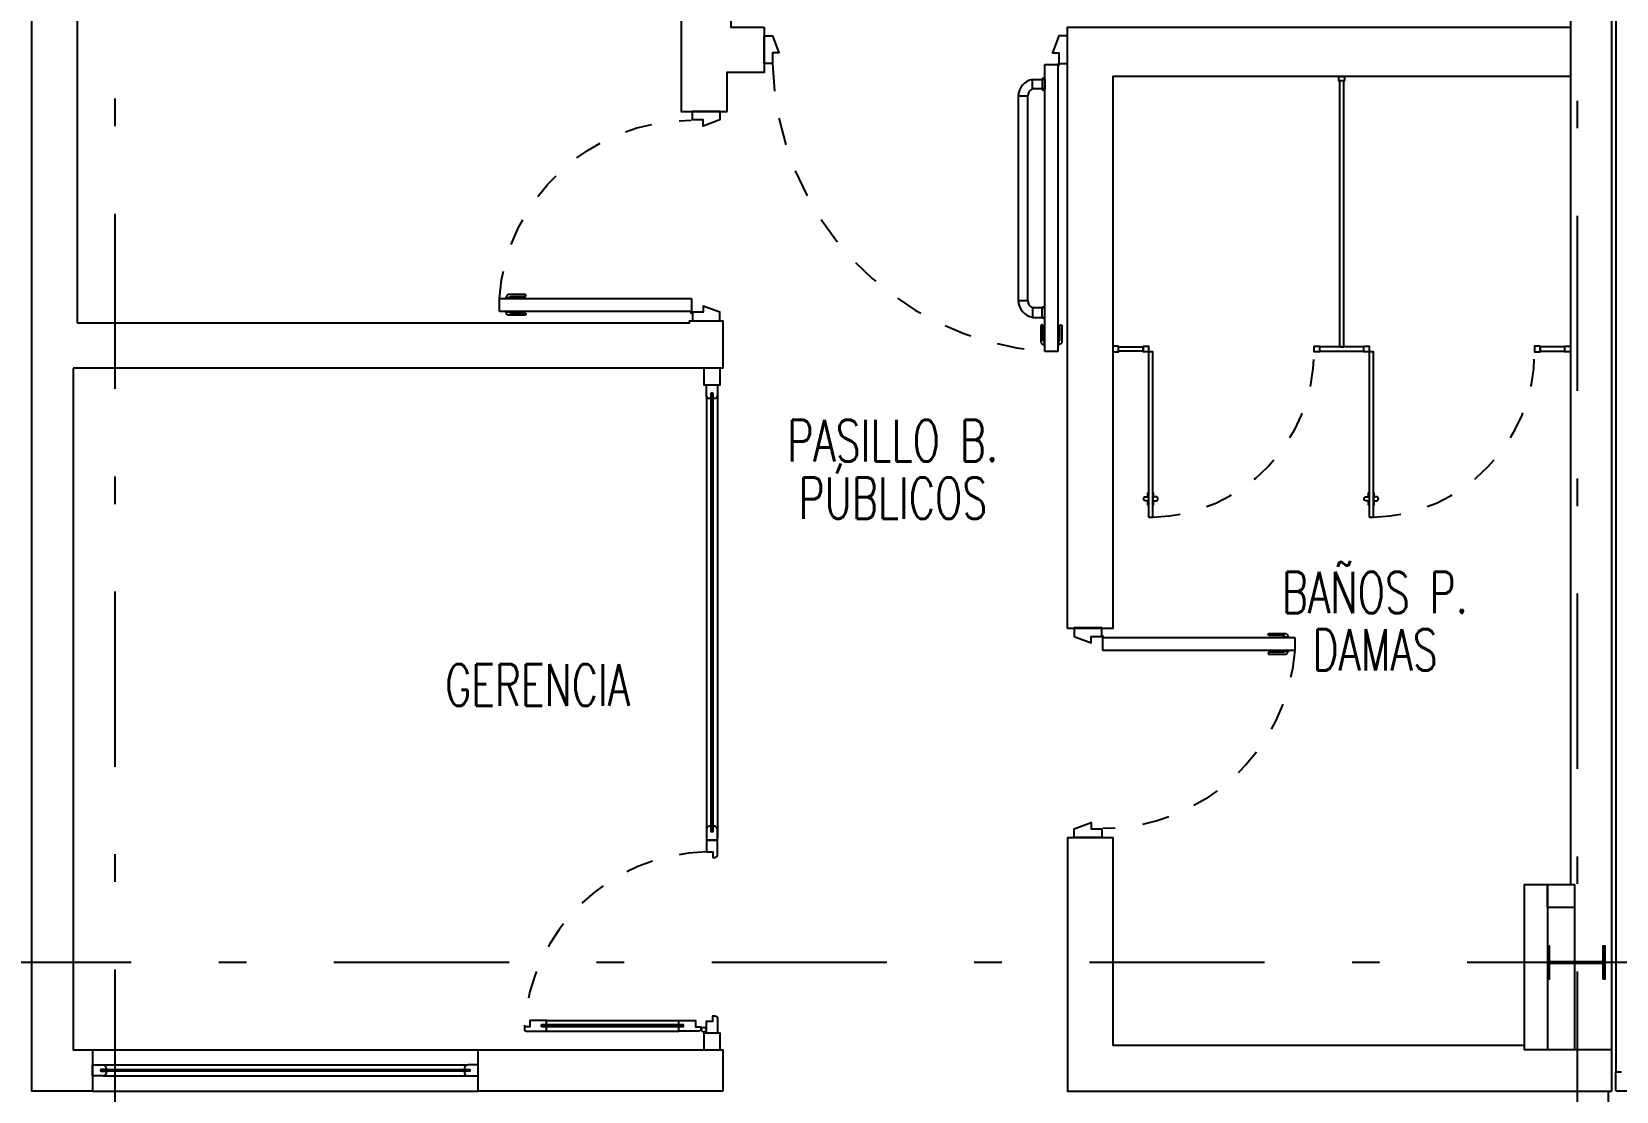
# Model space of a CAD drawing. Header units: millimetres. Extents: x -579 to 213, y -67 to 509.
# Drawn here: x -5.61 to 0.14, y 24.03 to 27.88 of the extents above; entities that cross this region are included whole.
import ezdxf
from ezdxf.enums import TextEntityAlignment as Align
from ezdxf.xclip import XClip

# ---------------------------------------------------------------- set-up
doc = ezdxf.new("R2010")
doc.units = ezdxf.units.MM
doc.header["$LTSCALE"] = 0.1
doc.linetypes.add('X REF - ANELO INST bind$0$X REF - ANELO$0$DASHDOT2', pattern=[12.7, 6.35, -3.175, 0, -3.175])
doc.linetypes.add('X REF - ANELO INST bind$0$X REF - ANELO$0$DASHED2', pattern=[0.375, 0.25, -0.125])
for name, color, linetype in [('X REF - ANELO INST bind$0$X REF - ANELO$0$A-LADRILLO HUECO 12', 7, 'Continuous'), ('X REF - ANELO INST bind$0$X REF - ANELO$0$A-TABIQUE FENOLICO 20mm', 7, 'Continuous'), ('X REF - ANELO INST bind$0$X REF - ANELO$0$A-TABIQUE PRY', 7, 'Continuous'), ('X REF - ANELO INST bind$0$X REF - ANELO$0$A-VISTAS', 8, 'Continuous'), ('X REF - ANELO INST bind$0$X REF - ANELO$0$C-ALUMINIO', 8, 'Continuous'), ('X REF - ANELO INST bind$0$X REF - ANELO$0$C-MADERA', 8, 'Continuous'), ('X REF - ANELO INST bind$0$X REF - ANELO$0$MET-COLUMNA METALICA', 7, 'Continuous'), ('X REF - ANELO INST bind$0$X REF - ANELO$0$MET-CORREAS DE CV', 7, 'Continuous'), ('X REF - ANELO INST bind$0$X REF - ANELO$0$MET-EJE CABRIADAS', 8, 'X REF - ANELO INST bind$0$X REF - ANELO$0$DASHDOT2'), ('X REF - ANELO INST bind$0$X REF - ANELO$0$R-NOMBRE LOCAL', 7, 'Continuous')]:
    doc.layers.add(name, color=color, linetype=linetype)
doc.styles.add('X REF - ANELO INST bind$0$X REF - ANELO$0$VAUX', font='romans.shx', dxfattribs={"width": 0.85})

# ---------------------------------------------------------------- blocks, each defined once
blk = doc.blocks.new('X REF - ANELO INST bind$0$X REF - ANELO$0$COL MET 20')
at = {"layer": 'X REF - ANELO INST bind$0$X REF - ANELO$0$MET-COLUMNA METALICA'}
blk.add_hatch(color=256, dxfattribs=at).paths.add_polyline_path([(-0.0971, -0.0036, -0.414214), (-0.0935, 0), (0.0935, 0, -0.414214), (0.0971, -0.0036), (0.0971, -0.0568), (0.1045, -0.0568), (0.1045, 0.0615), (0.0971, 0.0615), (0.0971, 0.0083, -0.414214), (0.0935, 0.0047), (-0.0935, 0.0047, -0.414214), (-0.0971, 0.0083), (-0.0971, 0.0615), (-0.1045, 0.0615), (-0.1045, -0.0568), (-0.0971, -0.0568)])
blk.add_lwpolyline([(-0.0971, -0.0568), (-0.1045, -0.0568), (-0.1045, 0.0615), (-0.0971, 0.0615), (-0.0971, 0.0083, 0.414214), (-0.0935, 0.0047), (0.0935, 0.0047, 0.414214), (0.0971, 0.0083), (0.0971, 0.0615), (0.1045, 0.0615), (0.1045, -0.0568), (0.0971, -0.0568), (0.0971, -0.0036, 0.414214), (0.0935, 0), (-0.0935, 0, 0.414214), (-0.0971, -0.0036)], format="xyb", close=True, dxfattribs=at)
blk = doc.blocks.new('X REF - ANELO INST bind$0$X REF - ANELO$0$N Local')
at = {"layer": 'X REF - ANELO INST bind$0$X REF - ANELO$0$R-NOMBRE LOCAL', "lineweight": 0, "style": 'X REF - ANELO INST bind$0$X REF - ANELO$0$VAUX', "width": 0.85}
for p in [(6337.5718, -934.4549), (6337.5718, -934.7149)]:
    blk.add_attdef('NOMBRE', text='', height=0.1823, dxfattribs=at).set_placement(p, align=Align.CENTER)
blk = doc.blocks.new('X REF - ANELO INST bind$0$X REF - ANELO$0$PA 0.70')
at = {"layer": 'X REF - ANELO INST bind$0$X REF - ANELO$0$C-ALUMINIO', "color": 8}
for p, q in [((-3.7398, 24.28), (-3.2598, 24.28)), ((-3.7398, 24.242), (-3.2598, 24.242))]:
    blk.add_line(p, q, dxfattribs=at)
at = {"layer": 'X REF - ANELO INST bind$0$X REF - ANELO$0$C-ALUMINIO'}
for points in [[(-3.1593, 24.9344), (-3.1593, 24.8913, 0.502809), (-3.1593, 24.8913), (-3.1593, 24.8913), (-3.1593, 24.8913), (-3.1363, 24.8913), (-3.1363, 24.8717), (-3.1297, 24.8717, 0.418366), (-3.1193, 24.8821), (-3.1193, 24.9344), (-3.1593, 24.9344)], [(-3.7998, 24.257), (-3.8198, 24.257), (-3.8198, 24.2498, 0.387306), (-3.8127, 24.242), (-3.7398, 24.242), (-3.7398, 24.258), (-3.7573, 24.258), (-3.7573, 24.264), (-3.7398, 24.264), (-3.7398, 24.28), (-3.7998, 24.28), (-3.7998, 24.257), (-3.8198, 24.257)], [(-3.1998, 24.257), (-3.1798, 24.257), (-3.1798, 24.2498, -0.387306), (-3.1869, 24.242), (-3.2598, 24.242), (-3.2598, 24.258), (-3.2423, 24.258), (-3.2423, 24.264), (-3.2598, 24.264), (-3.2598, 24.28), (-3.1998, 24.28), (-3.1998, 24.257), (-3.1798, 24.257)], [(-3.1593, 24.2344), (-3.1593, 24.2775, -0.502809), (-3.1593, 24.2775), (-3.1593, 24.2775), (-3.1593, 24.2775), (-3.1363, 24.2775), (-3.1363, 24.2972), (-3.1297, 24.2972, -0.418366), (-3.1193, 24.2867), (-3.1193, 24.2344), (-3.1593, 24.2344)]]:
    blk.add_lwpolyline(points, format="xyb", dxfattribs=at)
blk.add_lwpolyline([(-3.7573, 24.264), (-3.7573, 24.258), (-3.2423, 24.258), (-3.2423, 24.264)], close=True, dxfattribs=at)
blk.add_circle((-3.1693, 24.247, 0.0003), 0.00857, dxfattribs=at)
at = {"layer": 'X REF - ANELO INST bind$0$X REF - ANELO$0$C-ALUMINIO', "color": 8, "linetype": 'X REF - ANELO INST bind$0$X REF - ANELO$0$DASHED2'}
blk.add_arc((-3.1453, 24.2157, -0.0003), 0.6758, 91.18844, 176.49978, dxfattribs=at)
blk = doc.blocks.new('X REF - ANELO INST bind$0$X REF - ANELO$0$PA 1.10')
at = {"layer": 'X REF - ANELO INST bind$0$X REF - ANELO$0$C-MADERA'}
for p, q in [((-1.9776, 27.7028, 0.0014), (-1.9322, 27.7028, 0.0014)), ((-1.9776, 27.6678, 0.0014), (-1.9776, 27.7028, 0.0014)), ((-1.9322, 27.7053, 0.0014), (-1.9422, 27.7053, 0.0014)), ((-1.9422, 27.7053, 0.0014), (-1.9422, 27.6648, 0.0014)), ((-1.9322, 27.7567), (-1.885, 27.7567)), ((-1.9322, 26.7162, 0.0208), (-1.9322, 27.7567)), ((-1.9322, 27.6648, 0.0014), (-1.9322, 27.7053, 0.0014)), ((-1.9322, 27.7028, 0.0014), (-1.9322, 27.6678, 0.0014)), ((-1.885, 27.7567), (-1.885, 26.7162, 0.0208)), ((-1.9322, 27.6678, 0.0014), (-1.9776, 27.6678, 0.0014)), ((-1.9422, 27.6648, 0.0014), (-1.9322, 27.6648, 0.0014)), ((-1.9942, 27.6423, 0.0014), (-2.0292, 27.6423, 0.0014)), ((-2.0292, 27.6423, 0.0014), (-2.0292, 26.9003, 0.0014)), ((-1.9942, 26.9003, 0.0014), (-1.9942, 27.6423, 0.0014)), ((-2.0292, 26.9003, 0.0014), (-1.9942, 26.9003, 0.0014)), ((-1.9322, 26.8748, 0.0014), (-1.9776, 26.8748, 0.0014)), ((-1.9776, 26.8748, 0.0014), (-1.9776, 26.8398, 0.0014)), ((-1.9422, 26.8373, 0.0014), (-1.9422, 26.8778, 0.0014)), ((-1.9422, 26.8778, 0.0014), (-1.9322, 26.8778, 0.0014)), ((-1.9776, 26.8398, 0.0014), (-1.9322, 26.8398, 0.0014)), ((-1.946, 26.8105, 0.0208), (-1.9463, 26.8099, 0.0208)), ((-1.9463, 26.8099, 0.0208), (-1.9463, 26.7506, 0.0208)), ((-1.9457, 26.8111, 0.0208), (-1.946, 26.8105, 0.0208)), ((-1.9452, 26.8116, 0.0208), (-1.9457, 26.8111, 0.0208)), ((-1.9446, 26.8121, 0.0208), (-1.9452, 26.8116, 0.0208)), ((-1.944, 26.8124, 0.0208), (-1.9446, 26.8121, 0.0208)), ((-1.9433, 26.8126, 0.0208), (-1.944, 26.8124, 0.0208)), ((-1.9426, 26.8126, 0.0208), (-1.9433, 26.8126, 0.0208)), ((-1.9419, 26.8126, 0.0208), (-1.9426, 26.8126, 0.0208)), ((-1.9322, 26.8373, 0.0014), (-1.9422, 26.8373, 0.0014)), ((-1.9412, 26.8124, 0.0208), (-1.9419, 26.8126, 0.0208)), ((-1.9406, 26.8121, 0.0208), (-1.9412, 26.8124, 0.0208)), ((-1.9401, 26.8116, 0.0208), (-1.9406, 26.8121, 0.0208)), ((-1.9396, 26.8111, 0.0208), (-1.9401, 26.8116, 0.0208)), ((-1.9392, 26.8105, 0.0208), (-1.9396, 26.8111, 0.0208)), ((-1.939, 26.8099, 0.0208), (-1.9392, 26.8105, 0.0208)), ((-1.939, 26.7567, 0.0208), (-1.939, 26.8099, 0.0208)), ((-1.8783, 26.8099, 0.0208), (-1.878, 26.8105, 0.0208)), ((-1.8783, 26.7567, 0.0208), (-1.8783, 26.8099, 0.0208)), ((-1.878, 26.8105, 0.0208), (-1.8776, 26.8111, 0.0208)), ((-1.8776, 26.8111, 0.0208), (-1.8772, 26.8116, 0.0208)), ((-1.8772, 26.8116, 0.0208), (-1.8766, 26.8121, 0.0208)), ((-1.8766, 26.8121, 0.0208), (-1.876, 26.8124, 0.0208)), ((-1.876, 26.8124, 0.0208), (-1.8753, 26.8126, 0.0208)), ((-1.8753, 26.8126, 0.0208), (-1.8746, 26.8126, 0.0208)), ((-1.8746, 26.8126, 0.0208), (-1.8739, 26.8126, 0.0208)), ((-1.8739, 26.8126, 0.0208), (-1.8732, 26.8124, 0.0208)), ((-1.8732, 26.8124, 0.0208), (-1.8726, 26.8121, 0.0208)), ((-1.8726, 26.8121, 0.0208), (-1.872, 26.8116, 0.0208)), ((-1.872, 26.8116, 0.0208), (-1.8716, 26.8111, 0.0208)), ((-1.8716, 26.8111, 0.0208), (-1.8712, 26.8105, 0.0208)), ((-1.8712, 26.8105, 0.0208), (-1.871, 26.8099, 0.0208)), ((-1.871, 26.8099, 0.0208), (-1.871, 26.7506, 0.0208)), ((-1.9463, 26.7506, 0.0208), (-1.9461, 26.749, 0.0208)), ((-1.9461, 26.749, 0.0208), (-1.9457, 26.7475, 0.0208)), ((-1.9457, 26.7475, 0.0208), (-1.9451, 26.7461, 0.0208)), ((-1.9451, 26.7461, 0.0208), (-1.9442, 26.7448, 0.0208)), ((-1.9442, 26.7448, 0.0208), (-1.9431, 26.7438, 0.0208)), ((-1.9431, 26.7438, 0.0208), (-1.9418, 26.7429, 0.0208)), ((-1.9418, 26.7429, 0.0208), (-1.9404, 26.7422, 0.0208)), ((-1.9404, 26.7422, 0.0208), (-1.9389, 26.7418, 0.0208)), ((-1.9389, 26.7562, 0.0208), (-1.939, 26.7567, 0.0208)), ((-1.9388, 26.7558, 0.0208), (-1.9389, 26.7562, 0.0208)), ((-1.9389, 26.7418, 0.0208), (-1.9374, 26.7417, 0.0208)), ((-1.9386, 26.7553, 0.0208), (-1.9388, 26.7558, 0.0208)), ((-1.9383, 26.755, 0.0208), (-1.9386, 26.7553, 0.0208)), ((-1.938, 26.7546, 0.0208), (-1.9383, 26.755, 0.0208)), ((-1.9376, 26.7544, 0.0208), (-1.938, 26.7546, 0.0208)), ((-1.9372, 26.7542, 0.0208), (-1.9376, 26.7544, 0.0208)), ((-1.9374, 26.7417, 0.0208), (-1.9347, 26.7417, 0.0208)), ((-1.9367, 26.754, 0.0208), (-1.9372, 26.7542, 0.0208)), ((-1.9363, 26.754, 0.0208), (-1.9367, 26.754, 0.0208)), ((-1.9347, 26.754, 0.0208), (-1.9363, 26.754, 0.0208)), ((-1.9322, 26.7602, 0.0208), (-1.9347, 26.7602, 0.0208)), ((-1.9347, 26.7602, 0.0208), (-1.9347, 26.754, 0.0208)), ((-1.9322, 26.7602, 0.0208), (-1.9347, 26.7602, 0.0208)), ((-1.9347, 26.754, 0.0208), (-1.9347, 26.7417, 0.0208)), ((-1.9347, 26.7417, 0.0208), (-1.9347, 26.7372, 0.0208)), ((-1.9347, 26.7372, 0.0208), (-1.9322, 26.7372, 0.0208)), ((-1.9322, 26.7372, 0.0208), (-1.9347, 26.7372, 0.0208)), ((-1.885, 26.7602, 0.0208), (-1.8826, 26.7602, 0.0208)), ((-1.885, 26.7602, 0.0208), (-1.8826, 26.7602, 0.0208)), ((-1.8826, 26.7372, 0.0208), (-1.885, 26.7372, 0.0208)), ((-1.885, 26.7372, 0.0208), (-1.8826, 26.7372, 0.0208)), ((-1.8826, 26.7602, 0.0208), (-1.8826, 26.754, 0.0208)), ((-1.8826, 26.754, 0.0208), (-1.8826, 26.7417, 0.0208)), ((-1.8826, 26.754, 0.0208), (-1.8809, 26.754, 0.0208)), ((-1.8826, 26.7417, 0.0208), (-1.8826, 26.7372, 0.0208)), ((-1.8799, 26.7417, 0.0208), (-1.8826, 26.7417, 0.0208)), ((-1.8809, 26.754, 0.0208), (-1.8805, 26.754, 0.0208)), ((-1.8805, 26.754, 0.0208), (-1.88, 26.7542, 0.0208)), ((-1.88, 26.7542, 0.0208), (-1.8796, 26.7544, 0.0208)), ((-1.8783, 26.7418, 0.0208), (-1.8799, 26.7417, 0.0208)), ((-1.8796, 26.7544, 0.0208), (-1.8792, 26.7546, 0.0208)), ((-1.8792, 26.7546, 0.0208), (-1.8789, 26.755, 0.0208)), ((-1.8789, 26.755, 0.0208), (-1.8786, 26.7553, 0.0208)), ((-1.8786, 26.7553, 0.0208), (-1.8784, 26.7558, 0.0208)), ((-1.8784, 26.7558, 0.0208), (-1.8783, 26.7562, 0.0208)), ((-1.8783, 26.7562, 0.0208), (-1.8783, 26.7567, 0.0208)), ((-1.8768, 26.7422, 0.0208), (-1.8783, 26.7418, 0.0208)), ((-1.8754, 26.7429, 0.0208), (-1.8768, 26.7422, 0.0208)), ((-1.8741, 26.7438, 0.0208), (-1.8754, 26.7429, 0.0208)), ((-1.873, 26.7448, 0.0208), (-1.8741, 26.7438, 0.0208)), ((-1.8721, 26.7461, 0.0208), (-1.873, 26.7448, 0.0208)), ((-1.8715, 26.7475, 0.0208), (-1.8721, 26.7461, 0.0208)), ((-1.8711, 26.749, 0.0208), (-1.8715, 26.7475, 0.0208)), ((-1.871, 26.7506, 0.0208), (-1.8711, 26.749, 0.0208)), ((-1.885, 26.7162, 0.0208), (-1.9322, 26.7162, 0.0208))]:
    blk.add_line(p, q, dxfattribs=at)
for points in [[(-2.9195, 27.76), (-2.9507, 27.76), (-2.9507, 27.86), (-2.9195, 27.86), (-2.897, 27.7987), (-2.9195, 27.7987)], [(-1.8819, 27.76), (-1.8507, 27.76), (-1.8507, 27.86), (-1.8819, 27.86), (-1.9043, 27.7987), (-1.8819, 27.7987)]]:
    blk.add_lwpolyline(points, close=True, dxfattribs=at)
at = {"layer": 'X REF - ANELO INST bind$0$X REF - ANELO$0$C-MADERA', "color": 8, "linetype": 'X REF - ANELO INST bind$0$X REF - ANELO$0$DASHED2'}
blk.add_arc((-1.851, 27.7817, 0.0003), 1.0687, 181.16266, 265.64496, dxfattribs=at)
at = {"layer": 'X REF - ANELO INST bind$0$X REF - ANELO$0$C-MADERA'}
for centre, radius, start, end in [((-1.964, 27.6389, 0.0014), 0.0653, 102.01513, 177.01685), ((-1.9676, 27.6431, 0.0014), 0.0266, 112.04097, 181.72034), ((-1.964, 26.9037, 0.0014), 0.0653, 182.98315, 257.98487), ((-1.9676, 26.8995, 0.0014), 0.0266, 178.27966, 247.95903)]:
    blk.add_arc(centre, radius, start, end, dxfattribs=at)
at = {"layer": 'X REF - ANELO INST bind$0$X REF - ANELO$0$C-MADERA', "extrusion": (0, 0, -1)}
blk.add_ellipse((-1.8823, 27.7568), major_axis=(-0.00195, -0.00195), ratio=1, start_param=1.570796326794897, end_param=7.853981633974483, dxfattribs=at)
blk = doc.blocks.new('X REF - ANELO INST bind$0$X REF - ANELO$0$P MADERA 076')
at = {"layer": 'X REF - ANELO INST bind$0$X REF - ANELO$0$C-MADERA'}
for p, q in [((-3.9107, 26.9086, 0.0208), (-3.2139, 26.9086)), ((-3.9107, 26.8614, 0.0208), (-3.9107, 26.9086, 0.0208)), ((-3.8897, 26.911, 0.0208), (-3.8897, 26.9086, 0.0208)), ((-3.8897, 26.9086, 0.0208), (-3.8897, 26.911, 0.0208)), ((-3.8853, 26.911, 0.0208), (-3.8897, 26.911, 0.0208)), ((-3.8851, 26.9153, 0.0208), (-3.8853, 26.9137, 0.0208)), ((-3.8853, 26.9137, 0.0208), (-3.8853, 26.911, 0.0208)), ((-3.8729, 26.911, 0.0208), (-3.8853, 26.911, 0.0208)), ((-3.8847, 26.9168, 0.0208), (-3.8851, 26.9153, 0.0208)), ((-3.8841, 26.9182, 0.0208), (-3.8847, 26.9168, 0.0208)), ((-3.8832, 26.9195, 0.0208), (-3.8841, 26.9182, 0.0208)), ((-3.8821, 26.9206, 0.0208), (-3.8832, 26.9195, 0.0208)), ((-3.8808, 26.9215, 0.0208), (-3.8821, 26.9206, 0.0208)), ((-3.8794, 26.9221, 0.0208), (-3.8808, 26.9215, 0.0208)), ((-3.8779, 26.9225, 0.0208), (-3.8794, 26.9221, 0.0208)), ((-3.8764, 26.9226, 0.0208), (-3.8779, 26.9225, 0.0208)), ((-3.8171, 26.9226, 0.0208), (-3.8764, 26.9226, 0.0208)), ((-3.8729, 26.9131, 0.0208), (-3.8728, 26.9136, 0.0208)), ((-3.8729, 26.9127, 0.0208), (-3.8729, 26.9131, 0.0208)), ((-3.8729, 26.911, 0.0208), (-3.8729, 26.9127, 0.0208)), ((-3.8667, 26.911, 0.0208), (-3.8729, 26.911, 0.0208)), ((-3.8728, 26.9136, 0.0208), (-3.8726, 26.914, 0.0208)), ((-3.8726, 26.914, 0.0208), (-3.8723, 26.9144, 0.0208)), ((-3.8723, 26.9144, 0.0208), (-3.872, 26.9147, 0.0208)), ((-3.872, 26.9147, 0.0208), (-3.8716, 26.915, 0.0208)), ((-3.8716, 26.915, 0.0208), (-3.8712, 26.9152, 0.0208)), ((-3.8712, 26.9152, 0.0208), (-3.8707, 26.9153, 0.0208)), ((-3.8707, 26.9153, 0.0208), (-3.8703, 26.9153, 0.0208)), ((-3.8703, 26.9153, 0.0208), (-3.8171, 26.9153, 0.0208)), ((-3.8667, 26.9086, 0.0208), (-3.8667, 26.911, 0.0208)), ((-3.8667, 26.9086, 0.0208), (-3.8667, 26.911, 0.0208)), ((-3.8164, 26.9224, 0.0208), (-3.8171, 26.9226, 0.0208)), ((-3.8171, 26.9153, 0.0208), (-3.8164, 26.9156, 0.0208)), ((-3.8158, 26.922, 0.0208), (-3.8164, 26.9224, 0.0208)), ((-3.8164, 26.9156, 0.0208), (-3.8158, 26.916, 0.0208)), ((-3.8153, 26.9216, 0.0208), (-3.8158, 26.922, 0.0208)), ((-3.8158, 26.916, 0.0208), (-3.8153, 26.9164, 0.0208)), ((-3.8149, 26.921, 0.0208), (-3.8153, 26.9216, 0.0208)), ((-3.8153, 26.9164, 0.0208), (-3.8149, 26.917, 0.0208)), ((-3.8146, 26.9204, 0.0208), (-3.8149, 26.921, 0.0208)), ((-3.8149, 26.917, 0.0208), (-3.8146, 26.9176, 0.0208)), ((-3.8144, 26.9197, 0.0208), (-3.8146, 26.9204, 0.0208)), ((-3.8146, 26.9176, 0.0208), (-3.8144, 26.9183, 0.0208)), ((-3.8143, 26.919, 0.0208), (-3.8144, 26.9197, 0.0208)), ((-3.8144, 26.9183, 0.0208), (-3.8143, 26.919, 0.0208)), ((-3.2139, 26.9086), (-3.2139, 26.8614)), ((-3.2139, 26.8614), (-3.9107, 26.8614, 0.0208)), ((-3.8897, 26.8589, 0.0208), (-3.8897, 26.8614, 0.0208)), ((-3.8897, 26.8614, 0.0208), (-3.8897, 26.8589, 0.0208)), ((-3.8853, 26.8589, 0.0208), (-3.8897, 26.8589, 0.0208)), ((-3.8729, 26.8589, 0.0208), (-3.8853, 26.8589, 0.0208)), ((-3.8853, 26.8562, 0.0208), (-3.8853, 26.8589, 0.0208)), ((-3.8851, 26.8547, 0.0208), (-3.8853, 26.8562, 0.0208)), ((-3.8847, 26.8532, 0.0208), (-3.8851, 26.8547, 0.0208)), ((-3.8841, 26.8518, 0.0208), (-3.8847, 26.8532, 0.0208)), ((-3.8832, 26.8505, 0.0208), (-3.8841, 26.8518, 0.0208)), ((-3.8821, 26.8494, 0.0208), (-3.8832, 26.8505, 0.0208)), ((-3.8808, 26.8485, 0.0208), (-3.8821, 26.8494, 0.0208)), ((-3.8794, 26.8479, 0.0208), (-3.8808, 26.8485, 0.0208)), ((-3.8779, 26.8475, 0.0208), (-3.8794, 26.8479, 0.0208)), ((-3.8764, 26.8473, 0.0208), (-3.8779, 26.8475, 0.0208)), ((-3.8171, 26.8473, 0.0208), (-3.8764, 26.8473, 0.0208)), ((-3.8729, 26.8589, 0.0208), (-3.8729, 26.8573, 0.0208)), ((-3.8667, 26.8589, 0.0208), (-3.8729, 26.8589, 0.0208)), ((-3.8729, 26.8573, 0.0208), (-3.8729, 26.8569, 0.0208)), ((-3.8729, 26.8569, 0.0208), (-3.8728, 26.8564, 0.0208)), ((-3.8728, 26.8564, 0.0208), (-3.8726, 26.856, 0.0208)), ((-3.8726, 26.856, 0.0208), (-3.8723, 26.8556, 0.0208)), ((-3.8723, 26.8556, 0.0208), (-3.872, 26.8553, 0.0208)), ((-3.872, 26.8553, 0.0208), (-3.8716, 26.855, 0.0208)), ((-3.8716, 26.855, 0.0208), (-3.8712, 26.8548, 0.0208)), ((-3.8712, 26.8548, 0.0208), (-3.8707, 26.8547, 0.0208)), ((-3.8707, 26.8547, 0.0208), (-3.8703, 26.8546, 0.0208)), ((-3.8703, 26.8546, 0.0208), (-3.8171, 26.8546, 0.0208)), ((-3.8667, 26.8614, 0.0208), (-3.8667, 26.8589, 0.0208)), ((-3.8667, 26.8614, 0.0208), (-3.8667, 26.8589, 0.0208)), ((-3.8171, 26.8546, 0.0208), (-3.8164, 26.8544, 0.0208)), ((-3.8164, 26.8476, 0.0208), (-3.8171, 26.8473, 0.0208)), ((-3.8164, 26.8544, 0.0208), (-3.8158, 26.854, 0.0208)), ((-3.8158, 26.8479, 0.0208), (-3.8164, 26.8476, 0.0208)), ((-3.8158, 26.854, 0.0208), (-3.8153, 26.8535, 0.0208)), ((-3.8153, 26.8484, 0.0208), (-3.8158, 26.8479, 0.0208)), ((-3.8153, 26.8535, 0.0208), (-3.8149, 26.853, 0.0208)), ((-3.8149, 26.849, 0.0208), (-3.8153, 26.8484, 0.0208)), ((-3.8149, 26.853, 0.0208), (-3.8146, 26.8524, 0.0208)), ((-3.8146, 26.8496, 0.0208), (-3.8149, 26.849, 0.0208)), ((-3.8146, 26.8524, 0.0208), (-3.8144, 26.8517, 0.0208)), ((-3.8144, 26.8503, 0.0208), (-3.8146, 26.8496, 0.0208)), ((-3.8144, 26.8517, 0.0208), (-3.8143, 26.851, 0.0208)), ((-3.8143, 26.851, 0.0208), (-3.8144, 26.8503, 0.0208))]:
    blk.add_line(p, q, dxfattribs=at)
for points in [[(-3.2107, 27.5556), (-3.2107, 27.5868), (-3.1107, 27.5868), (-3.1107, 27.5556), (-3.1719, 27.5331), (-3.1719, 27.5556)], [(-3.2107, 26.8582), (-3.2107, 26.8271), (-3.1107, 26.8271), (-3.1107, 26.8582), (-3.1719, 26.8807), (-3.1719, 26.8582)]]:
    blk.add_lwpolyline(points, close=True, dxfattribs=at)
at = {"layer": 'X REF - ANELO INST bind$0$X REF - ANELO$0$C-MADERA', "color": 8, "linetype": 'X REF - ANELO INST bind$0$X REF - ANELO$0$DASHED2', "extrusion": (0, 0, -1)}
blk.add_ellipse((-3.2152, 26.8598, 0.0096), major_axis=(0.6647, 0.2111), ratio=0.996364, start_param=3.52042, end_param=5.020751, dxfattribs=at)
at = {"layer": 'X REF - ANELO INST bind$0$X REF - ANELO$0$C-MADERA', "extrusion": (0, 0, -1)}
blk.add_ellipse((-3.2139, 26.8587), major_axis=(-0.00195, 0.00195), ratio=1, start_param=1.570796326794897, end_param=7.853981633974483, dxfattribs=at)
blk = doc.blocks.new('X REF - ANELO INST bind$0$X REF - ANELO')
at = {"layer": 'X REF - ANELO INST bind$0$X REF - ANELO$0$A-LADRILLO HUECO 12'}
for points in [[(-5.457, 26.655), (-5.457, 24.1844), (-5.3869, 24.1844), (-5.3869, 24.0344), (-5.607, 24.0344), (-5.607, 29.645), (0.1241, 29.645)], [(-0.0259, 29.495), (-5.442, 29.495), (-5.442, 26.82)], [(-2.9507, 27.8925), (-2.9507, 27.7275), (-3.0857, 27.7275), (-3.0857, 27.5847), (-3.2507, 27.5847), (-3.2507, 29.495), (-3.0707, 29.495), (-3.0707, 27.8925), (-2.9507, 27.8925)], [(-5.442, 29.4435), (-5.442, 26.82)], [(-1.8507, 25.7116), (-1.8507, 27.8925), (-0.0259, 27.8925), (-0.0259, 27.7125), (-1.6857, 27.7125), (-1.6857, 25.7116), (-1.7007, 25.7116), (-1.7007, 25.7116), (-1.8507, 25.7116)], [(-3.1007, 26.8271), (-3.1007, 26.655), (-5.457, 26.655)], [(-5.442, 26.82), (-4.9034, 26.82), (-4.9034, 26.82)], [(-4.9034, 26.82), (-3.2207, 26.82), (-3.2207, 26.8271), (-3.1007, 26.8271), (-3.1007, 26.655)], [(-1.8507, 24.954), (-1.7007, 24.954), (-1.7007, 24.954), (-1.6857, 24.954), (-1.6857, 24.1994)], [(-1.8507, 24.954), (-1.8507, 24.0344), (0.1241, 24.0344)], [(0.1241, 24.1844), (-0.1921, 24.1844), (-0.1921, 24.1994), (-1.6857, 24.1994)], [(-3.1007, 24.0344), (-3.987, 24.0344), (-3.987, 24.1844), (-3.1007, 24.1844), (-3.1007, 24.0344)]]:
    blk.add_lwpolyline(points, dxfattribs=at)
at = {"layer": 'X REF - ANELO INST bind$0$X REF - ANELO$0$A-LADRILLO HUECO 12', "elevation": 0}
for points in [[(0.1241, 24.0344), (0.1241, 29.645)], [(-0.0259, 29.495), (-0.0259, 24.7828), (-0.0109, 24.7828), (-0.0109, 24.1844)]]:
    blk.add_lwpolyline(points, dxfattribs=at)
at = {"layer": 'X REF - ANELO INST bind$0$X REF - ANELO$0$A-TABIQUE FENOLICO 20mm'}
for points in [[(-0.8658, 27.7125), (-0.8458, 27.7125), (-0.8458, 27.6975), (-0.8658, 27.6975)], [(-0.8658, 27.7125), (-0.8458, 27.7125), (-0.8458, 27.6975), (-0.8658, 27.6975)], [(-0.8633, 26.7325), (-0.8483, 26.7325), (-0.8483, 27.6975), (-0.8633, 27.6975)], [(-1.6657, 26.735), (-1.6857, 26.735), (-1.6857, 26.715), (-1.6657, 26.715)], [(-1.5758, 26.7325), (-1.5758, 26.7175), (-1.6657, 26.7175), (-1.6657, 26.7325)], [(-1.5758, 26.735), (-1.5558, 26.735), (-1.5558, 26.715), (-1.5758, 26.715)], [(-0.9558, 26.735), (-0.9358, 26.735), (-0.9358, 26.715), (-0.9558, 26.715)], [(-0.9358, 26.7325), (-0.9358, 26.7175), (-0.7758, 26.7175), (-0.7758, 26.7325)], [(-0.7758, 26.735), (-0.7558, 26.735), (-0.7558, 26.715), (-0.7758, 26.715)], [(-1.5558, 26.115), (-1.5408, 26.115), (-1.5408, 26.715), (-1.5558, 26.715)]]:
    blk.add_lwpolyline(points, close=True, dxfattribs=at)
at = {"layer": 'X REF - ANELO INST bind$0$X REF - ANELO$0$A-TABIQUE FENOLICO 20mm', "elevation": 0.0042}
for points in [[(-0.1358, 26.735), (-0.1558, 26.735), (-0.1558, 26.715), (-0.1358, 26.715)], [(-0.1358, 26.7325), (-0.1358, 26.7175), (-0.0459, 26.7175), (-0.0459, 26.7325)], [(-0.0459, 26.735), (-0.0259, 26.735), (-0.0259, 26.715), (-0.0459, 26.715)], [(-0.7558, 26.115), (-0.7408, 26.115), (-0.7408, 26.715), (-0.7558, 26.715)]]:
    blk.add_lwpolyline(points, close=True, dxfattribs=at)
at = {"layer": 'X REF - ANELO INST bind$0$X REF - ANELO$0$A-TABIQUE FENOLICO 20mm'}
for points in [[(-1.5582, 26.2031), (-1.5558, 26.2031), (-1.5558, 26.1605), (-1.5582, 26.1605), (-1.5582, 26.1743), (-1.5678, 26.1743, -0.852576), (-1.5678, 26.1893), (-1.5678, 26.1893, -1), (-1.5678, 26.1893), (-1.5678, 26.1893, 0.414214), (-1.5678, 26.1893), (-1.5582, 26.1893), (-1.5582, 26.2031), (-1.5558, 26.2031), (-1.5558, 26.1605)], [(-1.5383, 26.2031), (-1.5408, 26.2031), (-1.5408, 26.1605), (-1.5383, 26.1605), (-1.5383, 26.1743), (-1.5288, 26.1743, 0.852576), (-1.5288, 26.1893), (-1.5288, 26.1893, 1), (-1.5288, 26.1893), (-1.5288, 26.1893, -0.414214), (-1.5288, 26.1893), (-1.5383, 26.1893), (-1.5383, 26.2031), (-1.5408, 26.2031), (-1.5408, 26.1605)]]:
    blk.add_lwpolyline(points, format="xyb", dxfattribs=at)
at = {"layer": 'X REF - ANELO INST bind$0$X REF - ANELO$0$A-TABIQUE FENOLICO 20mm', "elevation": 0.0084}
for points in [[(-0.7582, 26.2031), (-0.7558, 26.2031), (-0.7558, 26.1605), (-0.7582, 26.1605), (-0.7582, 26.1743), (-0.7678, 26.1743, -0.852576), (-0.7678, 26.1893), (-0.7678, 26.1893, -1), (-0.7678, 26.1893), (-0.7678, 26.1893, 0.414214), (-0.7678, 26.1893), (-0.7582, 26.1893), (-0.7582, 26.2031), (-0.7558, 26.2031), (-0.7558, 26.1605)], [(-0.7383, 26.2031), (-0.7408, 26.2031), (-0.7408, 26.1605), (-0.7383, 26.1605), (-0.7383, 26.1743), (-0.7288, 26.1743, 0.852576), (-0.7288, 26.1893), (-0.7288, 26.1893, 1), (-0.7288, 26.1893), (-0.7288, 26.1893, -0.414214), (-0.7288, 26.1893), (-0.7383, 26.1893), (-0.7383, 26.2031), (-0.7408, 26.2031), (-0.7408, 26.1605)]]:
    blk.add_lwpolyline(points, format="xyb", dxfattribs=at)
at = {"layer": 'X REF - ANELO INST bind$0$X REF - ANELO$0$A-TABIQUE FENOLICO 20mm', "color": 8, "linetype": 'X REF - ANELO INST bind$0$X REF - ANELO$0$DASHED2'}
for centre, radius, start, end in [((-1.5554, 26.7146, 0.0084), 0.5997, 271.39812, 0.03242), ((-0.7561, 26.7151, 0.0042), 0.6003, 271.46326, 359.98776)]:
    blk.add_arc(centre, radius, start, end, dxfattribs=at)
at = {"layer": 'X REF - ANELO INST bind$0$X REF - ANELO$0$A-TABIQUE PRY', "elevation": -0.0011}
blk.add_lwpolyline([(-0.1096, 24.7828), (-0.1096, 24.1844), (-0.1921, 24.1844), (-0.1921, 24.7828)], close=True, dxfattribs=at)
at = {"layer": 'X REF - ANELO INST bind$0$X REF - ANELO$0$A-TABIQUE PRY'}
blk.add_lwpolyline([(-0.0109, 24.7003), (-0.1096, 24.7003), (-0.1096, 24.7828), (-0.0109, 24.7828)], close=True, dxfattribs=at)
at = {"layer": 'X REF - ANELO INST bind$0$X REF - ANELO$0$A-VISTAS'}
blk.add_line((0.1104, 24.0344), (0.1114, 18.9705, 0.0039), dxfattribs=at)
at = {"layer": 'X REF - ANELO INST bind$0$X REF - ANELO$0$C-ALUMINIO', "color": 8}
for p, q in [((-3.1593, 26.5554), (-3.1593, 24.9542)), ((-3.1193, 26.5571), (-3.1193, 24.9523)), ((-5.387, 24.1844), (-3.987, 24.1844)), ((-5.3491, 24.1294), (-4.0248, 24.1294)), ((-5.3474, 24.0894), (-4.0265, 24.0894)), ((-5.387, 24.0344), (-3.987, 24.0344))]:
    blk.add_line(p, q, dxfattribs=at)
at = {"layer": 'X REF - ANELO INST bind$0$X REF - ANELO$0$C-ALUMINIO'}
for points in [[(-3.1693, 26.655), (-3.1693, 26.595), (-3.1093, 26.595), (-3.1093, 26.655)], [(-3.1363, 26.5647), (-3.1363, 24.9747), (-3.1423, 24.9747), (-3.1423, 26.5647)], [(-3.1693, 24.2444), (-3.1693, 24.1844), (-3.1093, 24.1844), (-3.1093, 24.2444)]]:
    blk.add_lwpolyline(points, close=True, dxfattribs=at)
for points in [[(-3.1193, 26.595), (-3.1193, 26.5571, -0.398972), (-3.1309, 26.545), (-3.1363, 26.545), (-3.1363, 26.5647), (-3.1423, 26.5647), (-3.1423, 26.545), (-3.1489, 26.545, -0.418366), (-3.1593, 26.5554), (-3.1593, 26.595), (-3.1193, 26.595)], [(-3.1193, 24.9444), (-3.1193, 24.9823, 0.398972), (-3.1309, 24.9944), (-3.1363, 24.9944), (-3.1363, 24.9747), (-3.1423, 24.9747), (-3.1423, 24.9944), (-3.1489, 24.9944, 0.418366), (-3.1593, 24.984), (-3.1593, 24.9444), (-3.1193, 24.9444)], [(-5.3869, 24.1294), (-5.3491, 24.1294, -0.398972), (-5.3369, 24.1179), (-5.3369, 24.1124), (-5.3566, 24.1124), (-5.3566, 24.1064), (-5.3369, 24.1064), (-5.3369, 24.0998, -0.418366), (-5.3474, 24.0894), (-5.3869, 24.0894), (-5.3869, 24.1294)], [(-3.987, 24.1294), (-4.0248, 24.1294, 0.398972), (-4.037, 24.1179), (-4.037, 24.1124), (-4.0173, 24.1124), (-4.0173, 24.1064), (-4.037, 24.1064), (-4.037, 24.0998, 0.418366), (-4.0265, 24.0894), (-3.987, 24.0894), (-3.987, 24.1294)]]:
    blk.add_lwpolyline(points, format="xyb", dxfattribs=at)
blk.add_lwpolyline([(-4.037, 24.1064), (-5.3566, 24.1064), (-5.3566, 24.1124), (-4.037, 24.1124)], dxfattribs=at)
at = {"layer": 'X REF - ANELO INST bind$0$X REF - ANELO$0$C-MADERA'}
blk.add_line((-2.9507, 27.8361, -0.0018), (-2.9507, 27.8211, -0.0018), dxfattribs=at)
at = {"layer": 'X REF - ANELO INST bind$0$X REF - ANELO$0$MET-COLUMNA METALICA'}
blk.add_lwpolyline([(0.2599, 24.1044), (0.2761, 24.1044, -0.414214), (0.2791, 24.1014), (0.2791, 24.0374, -0.414214), (0.2761, 24.0344), (0.1421, 24.0344, -0.414214), (0.1391, 24.0374), (0.1391, 24.1014, -0.414214), (0.1421, 24.1044), (0.1594, 24.1044)], format="xyb", dxfattribs=at)
at = {"layer": 'X REF - ANELO INST bind$0$X REF - ANELO$0$MET-CORREAS DE CV'}
blk.add_line((0.1391, 29.655, 0), (0.1391, 24.1015), dxfattribs=at)
at = {"layer": 'X REF - ANELO INST bind$0$X REF - ANELO$0$MET-EJE CABRIADAS'}
for p, q in [((-5.3044, -0.8196, 0.0194), (-5.3044, 30.2363, 0.0194)), ((0, -0.8271, -0.0011), (0, 30.2363, -0.0011)), ((1.6043, 24.4999), (-54.2799, 24.4999))]:
    blk.add_line(p, q, dxfattribs=at)
for name in ['X REF - ANELO INST bind$0$X REF - ANELO$0$PA 1.10', 'X REF - ANELO INST bind$0$X REF - ANELO$0$P MADERA 076']:
    blk.add_blockref(name, (0, 0))
ref = blk.add_blockref('X REF - ANELO INST bind$0$X REF - ANELO$0$N Local', (5067.5737, 773.8815, -0.0074), dxfattribs=dict(xscale=-0.7999999999999545, yscale=0.8000000000000114, zscale=0.8))
ref.add_attrib('NOMBRE', 'PASILLO B.', dxfattribs={"layer": 'X REF - ANELO INST bind$0$X REF - ANELO$0$R-NOMBRE LOCAL', "lineweight": 0, "height": 0.15, "style": 'X REF - ANELO INST bind$0$X REF - ANELO$0$VAUX', "width": 0.7}).set_placement((-2.4837, 26.3176, -0.0074), align=Align.CENTER)
ref.add_attrib('NOMBRE', 'PÚBLICOS', dxfattribs={"layer": 'X REF - ANELO INST bind$0$X REF - ANELO$0$R-NOMBRE LOCAL', "lineweight": 0, "height": 0.15, "style": 'X REF - ANELO INST bind$0$X REF - ANELO$0$VAUX', "width": 0.7}).set_placement((-2.4837, 26.1096, -0.0074), align=Align.CENTER)
ref = blk.add_blockref('X REF - ANELO INST bind$0$X REF - ANELO$0$N Local', (5069.3228, 773.3314), dxfattribs=dict(xscale=-0.7999999999999545, yscale=0.8000000000000114, zscale=0.8))
ref.add_attrib('NOMBRE', 'BAÑOS P.', dxfattribs={"layer": 'X REF - ANELO INST bind$0$X REF - ANELO$0$R-NOMBRE LOCAL', "lineweight": 0, "height": 0.15, "style": 'X REF - ANELO INST bind$0$X REF - ANELO$0$VAUX', "width": 0.7}).set_placement((-0.7347, 25.7675), align=Align.CENTER)
ref.add_attrib('NOMBRE', 'DAMAS', dxfattribs={"layer": 'X REF - ANELO INST bind$0$X REF - ANELO$0$R-NOMBRE LOCAL', "lineweight": 0, "height": 0.15, "style": 'X REF - ANELO INST bind$0$X REF - ANELO$0$VAUX', "width": 0.7}).set_placement((-0.7347, 25.5595), align=Align.CENTER)
at = {"rotation": 180}
blk.add_blockref('X REF - ANELO INST bind$0$X REF - ANELO$0$P MADERA 076', (-4.9364, 52.5408), dxfattribs=at)
ref = blk.add_blockref('X REF - ANELO INST bind$0$X REF - ANELO$0$N Local', (5066.2857, 773.2036, 0.0091), dxfattribs=dict(xscale=-0.7999999999999545, yscale=0.8000000000000114, zscale=0.8))
ref.add_attrib('NOMBRE', 'GERENCIA', dxfattribs={"layer": 'X REF - ANELO INST bind$0$X REF - ANELO$0$R-NOMBRE LOCAL', "lineweight": 0, "height": 0.15, "style": 'X REF - ANELO INST bind$0$X REF - ANELO$0$VAUX', "width": 0.7}).set_placement((-3.7717, 25.4317, 0.0091), align=Align.CENTER)
at = {"layer": 'X REF - ANELO INST bind$0$X REF - ANELO$0$C-ALUMINIO'}
blk.add_blockref('X REF - ANELO INST bind$0$X REF - ANELO$0$PA 0.70', (0, 0.01), dxfattribs=at)
at = {"layer": 'X REF - ANELO INST bind$0$X REF - ANELO$0$MET-COLUMNA METALICA', "xscale": -1}
blk.add_blockref('X REF - ANELO INST bind$0$X REF - ANELO$0$COL MET 20', (-0.0051, 24.4977, -0.0011), dxfattribs=at)
blk = doc.blocks.new('X REF - ANELO INST bind')
ref = blk.add_blockref('X REF - ANELO INST bind$0$X REF - ANELO', (0, 0))
XClip(ref).set_block_clipping_path([(-76.9680737415, -24.7711317477), (92.9860355418, 61.1669630168)])

msp = doc.modelspace()

# ---------------------------------------------------------------- block references
msp.add_blockref('X REF - ANELO INST bind', (0, 0))

doc.saveas('drawing.dxf')
